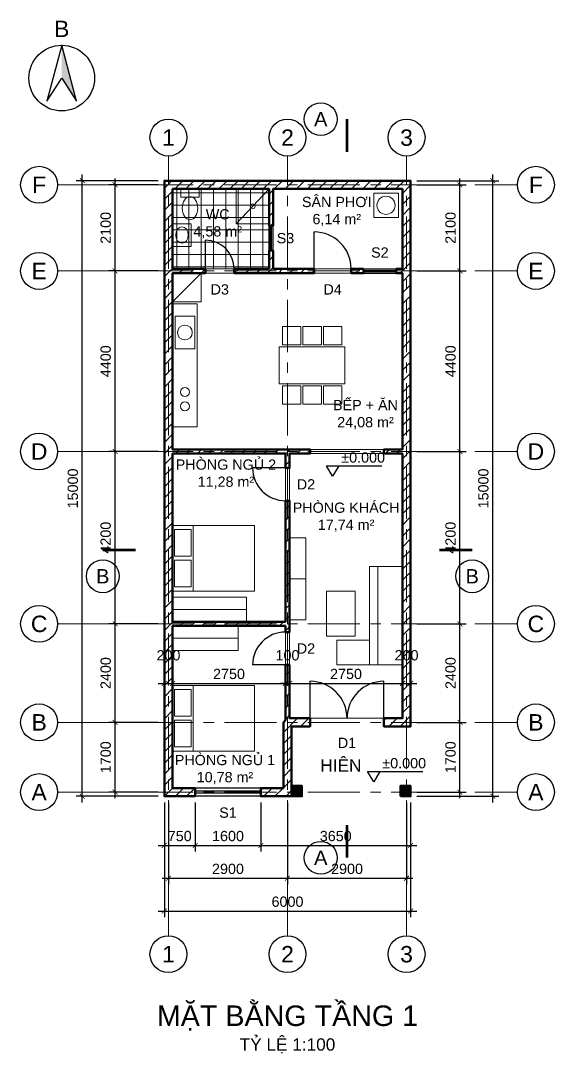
# Model space of a CAD drawing. Header units: millimetres. Extents: x -3500 to 198005, y -63125 to 18900.
# Drawn here: x -3500 to 9500, y -6266 to 18900 of the extents above; entities that cross this region are included whole.
import ezdxf
from ezdxf.enums import TextEntityAlignment as Align

# ---------------------------------------------------------------- set-up
doc = ezdxf.new("R2010")
doc.units = ezdxf.units.MM
doc.header["$LTSCALE"] = 40
doc.linetypes.add('CENTER', pattern=[50.8, 31.75, -6.35, 6.35, -6.35])
doc.linetypes.add('HIDDEN', pattern=[9.525, 6.35, -3.175])
for name, color, linetype, lineweight in [('A-ANNO-DIMS', 1, 'Continuous', 18), ('A-ANNO-ROOM', 7, 'Continuous', 25), ('A-ANNO-SYMB', 7, 'Continuous', 25), ('A-ANNO-TEXT', 7, 'Continuous', 18), ('A-DOOR', 3, 'Continuous', 25), ('A-FLOR-FIXT', 5, 'Continuous', 18), ('A-FLOR-PATT', 8, 'Continuous', 9), ('A-FURN', 8, 'Continuous', 18), ('A-GLAZ', 4, 'Continuous', 25), ('A-OPEN', 8, 'HIDDEN', 18), ('A-WALL', 7, 'Continuous', 50), ('A-WALL-PATT', 8, 'Continuous', 9), ('S-COLS', 7, 'Continuous', 50), ('S-COLS-PATT', 8, 'Continuous', 9), ('S-GRID', 1, 'CENTER', 18), ('S-GRID-IDEN', 7, 'Continuous', 25)]:
    doc.layers.add(name, color=color, linetype=linetype, lineweight=lineweight)
doc.layers.add('A-AREA', color=30, linetype='Continuous', lineweight=9, plot=False)
doc.styles.add('MCP-ARIAL', font='arial.ttf')
doc.dimstyles.new('MCP-1-100', dxfattribs={"dimscale": 100, "dimtxt": 2.5, "dimasz": 1.2, "dimexe": 1.5, "dimexo": 1.5, "dimgap": 1, "dimtad": 1, "dimdec": 0, "dimdsep": 46, "dimtxsty": 'MCP-ARIAL', "dimblk": 'ARCHTICK', "dimblk1": 'ARCHTICK', "dimblk2": 'ARCHTICK', "dimcen": 0.09, "dimdle": 1.5, "dimclrd": 256, "dimclre": 256, "dimclrt": 256, "dimadec": 0, "dimazin": 0, "dimtfac": 1, "dimtdec": 4, "dimtmove": 2, "dimatfit": 3, "dimfxl": 1, "dimtolj": 1, "dimtzin": 0, "dimarcsym": 0})

# ---------------------------------------------------------------- blocks, each defined once
blk = doc.blocks.new('_ArchTick')
at = {"color": 0, "linetype": 'ByBlock', "const_width": 0.15}
blk.add_lwpolyline([(-0.5, -0.5), (0.5, 0.5)], dxfattribs=at)
blk = doc.blocks.new('*D2')
at = {"layer": 'A-ANNO-DIMS', "lineweight": -2, "transparency": 16777216}
for p, q in [((0, -150), (0, -1350)), ((750, -150), (750, -1350)), ((-150, -1200), (900, -1200))]:
    blk.add_line(p, q, dxfattribs=at)
at = {"layer": 'Defpoints', "color": 0, "transparency": 16777216}
for p in [(0, 0), (750, 0), (750, -1200)]:
    blk.add_point(p, dxfattribs=at)
at = {"layer": 'A-ANNO-DIMS', "lineweight": -2, "transparency": 16777216, "xscale": 120, "yscale": 120, "zscale": 120, "rotation": 180}
blk.add_blockref('_ArchTick', (0, -1200), dxfattribs=at)
at = {"layer": 'A-ANNO-DIMS', "lineweight": -2, "transparency": 16777216, "xscale": 120, "yscale": 120, "zscale": 120}
blk.add_blockref('_ArchTick', (750, -1200), dxfattribs=at)
at = {"layer": 'A-ANNO-DIMS', "transparency": 16777216, "insert": (375, -972), "char_height": 250, "attachment_point": 5, "style": 'MCP-ARIAL'}
blk.add_mtext('\\A1;750', dxfattribs=at)
blk = doc.blocks.new('*D3')
at = {"layer": 'A-ANNO-DIMS', "lineweight": -2, "transparency": 16777216}
for p, q in [((750, -150), (750, -1350)), ((2350, -150), (2350, -1350)), ((600, -1200), (2500, -1200))]:
    blk.add_line(p, q, dxfattribs=at)
at = {"layer": 'Defpoints', "color": 0, "transparency": 16777216}
for p in [(750, 0), (2350, 0), (2350, -1200)]:
    blk.add_point(p, dxfattribs=at)
at = {"layer": 'A-ANNO-DIMS', "lineweight": -2, "transparency": 16777216, "xscale": 120, "yscale": 120, "zscale": 120, "rotation": 180}
blk.add_blockref('_ArchTick', (750, -1200), dxfattribs=at)
at = {"layer": 'A-ANNO-DIMS', "lineweight": -2, "transparency": 16777216, "xscale": 120, "yscale": 120, "zscale": 120}
blk.add_blockref('_ArchTick', (2350, -1200), dxfattribs=at)
at = {"layer": 'A-ANNO-DIMS', "transparency": 16777216, "insert": (1550, -972), "char_height": 250, "attachment_point": 5, "style": 'MCP-ARIAL'}
blk.add_mtext('\\A1;1600', dxfattribs=at)
blk = doc.blocks.new('*D4')
at = {"layer": 'A-ANNO-DIMS', "lineweight": -2, "transparency": 16777216}
for p, q in [((2350, -150), (2350, -1350)), ((6000, -150), (6000, -1350)), ((2200, -1200), (6150, -1200))]:
    blk.add_line(p, q, dxfattribs=at)
at = {"layer": 'Defpoints', "color": 0, "transparency": 16777216}
for p in [(2350, 0), (6000, 0), (6000, -1200)]:
    blk.add_point(p, dxfattribs=at)
at = {"layer": 'A-ANNO-DIMS', "lineweight": -2, "transparency": 16777216, "xscale": 120, "yscale": 120, "zscale": 120, "rotation": 180}
blk.add_blockref('_ArchTick', (2350, -1200), dxfattribs=at)
at = {"layer": 'A-ANNO-DIMS', "lineweight": -2, "transparency": 16777216, "xscale": 120, "yscale": 120, "zscale": 120}
blk.add_blockref('_ArchTick', (6000, -1200), dxfattribs=at)
at = {"layer": 'A-ANNO-DIMS', "transparency": 16777216, "insert": (4175, -972), "char_height": 250, "attachment_point": 5, "style": 'MCP-ARIAL'}
blk.add_mtext('\\A1;3650', dxfattribs=at)
blk = doc.blocks.new('*D5')
at = {"layer": 'A-ANNO-DIMS', "lineweight": -2, "transparency": 16777216}
for p, q in [((100, -150), (100, -2150)), ((3000, -150), (3000, -2150)), ((-50, -2000), (3150, -2000))]:
    blk.add_line(p, q, dxfattribs=at)
at = {"layer": 'Defpoints', "color": 0, "transparency": 16777216}
for p in [(100, 0), (3000, 0), (3000, -2000)]:
    blk.add_point(p, dxfattribs=at)
at = {"layer": 'A-ANNO-DIMS', "lineweight": -2, "transparency": 16777216, "xscale": 120, "yscale": 120, "zscale": 120, "rotation": 180}
blk.add_blockref('_ArchTick', (100, -2000), dxfattribs=at)
at = {"layer": 'A-ANNO-DIMS', "lineweight": -2, "transparency": 16777216, "xscale": 120, "yscale": 120, "zscale": 120}
blk.add_blockref('_ArchTick', (3000, -2000), dxfattribs=at)
at = {"layer": 'A-ANNO-DIMS', "transparency": 16777216, "insert": (1550, -1772), "char_height": 250, "attachment_point": 5, "style": 'MCP-ARIAL'}
blk.add_mtext('\\A1;2900', dxfattribs=at)
blk = doc.blocks.new('*D6')
at = {"layer": 'A-ANNO-DIMS', "lineweight": -2, "transparency": 16777216}
for p, q in [((3000, -150), (3000, -2150)), ((5900, -150), (5900, -2150)), ((2850, -2000), (6050, -2000))]:
    blk.add_line(p, q, dxfattribs=at)
at = {"layer": 'Defpoints', "color": 0, "transparency": 16777216}
for p in [(3000, 0), (5900, 0), (5900, -2000)]:
    blk.add_point(p, dxfattribs=at)
at = {"layer": 'A-ANNO-DIMS', "lineweight": -2, "transparency": 16777216, "xscale": 120, "yscale": 120, "zscale": 120, "rotation": 180}
blk.add_blockref('_ArchTick', (3000, -2000), dxfattribs=at)
at = {"layer": 'A-ANNO-DIMS', "lineweight": -2, "transparency": 16777216, "xscale": 120, "yscale": 120, "zscale": 120}
blk.add_blockref('_ArchTick', (5900, -2000), dxfattribs=at)
at = {"layer": 'A-ANNO-DIMS', "transparency": 16777216, "insert": (4450, -1772), "char_height": 250, "attachment_point": 5, "style": 'MCP-ARIAL'}
blk.add_mtext('\\A1;2900', dxfattribs=at)
blk = doc.blocks.new('*D7')
at = {"layer": 'A-ANNO-DIMS', "lineweight": -2, "transparency": 16777216}
for p, q in [((0, -150), (0, -2950)), ((6000, -150), (6000, -2950)), ((-150, -2800), (6150, -2800))]:
    blk.add_line(p, q, dxfattribs=at)
at = {"layer": 'Defpoints', "color": 0, "transparency": 16777216}
for p in [(0, 0), (6000, 0), (6000, -2800)]:
    blk.add_point(p, dxfattribs=at)
at = {"layer": 'A-ANNO-DIMS', "lineweight": -2, "transparency": 16777216, "xscale": 120, "yscale": 120, "zscale": 120, "rotation": 180}
blk.add_blockref('_ArchTick', (0, -2800), dxfattribs=at)
at = {"layer": 'A-ANNO-DIMS', "lineweight": -2, "transparency": 16777216, "xscale": 120, "yscale": 120, "zscale": 120}
blk.add_blockref('_ArchTick', (6000, -2800), dxfattribs=at)
at = {"layer": 'A-ANNO-DIMS', "transparency": 16777216, "insert": (3000, -2572), "char_height": 250, "attachment_point": 5, "style": 'MCP-ARIAL'}
blk.add_mtext('\\A1;6000', dxfattribs=at)
blk = doc.blocks.new('*D8')
at = {"layer": 'A-ANNO-DIMS', "lineweight": -2, "transparency": 16777216}
for p, q in [((-150, 1800), (-1350, 1800)), ((-1200, -50), (-1200, 1950)), ((-150, 100), (-1350, 100))]:
    blk.add_line(p, q, dxfattribs=at)
at = {"layer": 'Defpoints', "color": 0, "transparency": 16777216}
for p in [(-1200, 1800), (0, 1800), (0, 100)]:
    blk.add_point(p, dxfattribs=at)
at = {"layer": 'A-ANNO-DIMS', "lineweight": -2, "transparency": 16777216, "xscale": 120, "yscale": 120, "zscale": 120}
for p, rotation in [((-1200, 1800), 90), ((-1200, 100), 270)]:
    blk.add_blockref('_ArchTick', p, dxfattribs=dict(at, rotation=rotation))
at = {"layer": 'A-ANNO-DIMS', "transparency": 16777216, "insert": (-1428, 950), "char_height": 250, "attachment_point": 5, "rotation": 90, "style": 'MCP-ARIAL'}
blk.add_mtext('\\A1;1700', dxfattribs=at)
blk = doc.blocks.new('*D9')
at = {"layer": 'A-ANNO-DIMS', "lineweight": -2, "transparency": 16777216}
for p, q in [((-1200, 1650), (-1200, 4350)), ((-150, 4200), (-1350, 4200)), ((-150, 1800), (-1350, 1800))]:
    blk.add_line(p, q, dxfattribs=at)
at = {"layer": 'Defpoints', "color": 0, "transparency": 16777216}
for p in [(-1200, 4200), (0, 4200), (0, 1800)]:
    blk.add_point(p, dxfattribs=at)
at = {"layer": 'A-ANNO-DIMS', "lineweight": -2, "transparency": 16777216, "xscale": 120, "yscale": 120, "zscale": 120}
for p, rotation in [((-1200, 4200), 90), ((-1200, 1800), 270)]:
    blk.add_blockref('_ArchTick', p, dxfattribs=dict(at, rotation=rotation))
at = {"layer": 'A-ANNO-DIMS', "transparency": 16777216, "insert": (-1428, 3000), "char_height": 250, "attachment_point": 5, "rotation": 90, "style": 'MCP-ARIAL'}
blk.add_mtext('\\A1;2400', dxfattribs=at)
blk = doc.blocks.new('*D10')
at = {"layer": 'A-ANNO-DIMS', "lineweight": -2, "transparency": 16777216}
for p, q in [((-150, 8400), (-1350, 8400)), ((-1200, 4050), (-1200, 8550)), ((-150, 4200), (-1350, 4200))]:
    blk.add_line(p, q, dxfattribs=at)
at = {"layer": 'Defpoints', "color": 0, "transparency": 16777216}
for p in [(-1200, 8400), (0, 8400), (0, 4200)]:
    blk.add_point(p, dxfattribs=at)
at = {"layer": 'A-ANNO-DIMS', "lineweight": -2, "transparency": 16777216, "xscale": 120, "yscale": 120, "zscale": 120}
for p, rotation in [((-1200, 8400), 90), ((-1200, 4200), 270)]:
    blk.add_blockref('_ArchTick', p, dxfattribs=dict(at, rotation=rotation))
at = {"layer": 'A-ANNO-DIMS', "transparency": 16777216, "insert": (-1428, 6300), "char_height": 250, "attachment_point": 5, "rotation": 90, "style": 'MCP-ARIAL'}
blk.add_mtext('\\A1;4200', dxfattribs=at)
blk = doc.blocks.new('*D11')
at = {"layer": 'A-ANNO-DIMS', "lineweight": -2, "transparency": 16777216}
for p, q in [((-1200, 8250), (-1200, 12950)), ((-150, 12800), (-1350, 12800)), ((-150, 8400), (-1350, 8400))]:
    blk.add_line(p, q, dxfattribs=at)
at = {"layer": 'Defpoints', "color": 0, "transparency": 16777216}
for p in [(-1200, 12800), (0, 12800), (0, 8400)]:
    blk.add_point(p, dxfattribs=at)
at = {"layer": 'A-ANNO-DIMS', "lineweight": -2, "transparency": 16777216, "xscale": 120, "yscale": 120, "zscale": 120}
for p, rotation in [((-1200, 12800), 90), ((-1200, 8400), 270)]:
    blk.add_blockref('_ArchTick', p, dxfattribs=dict(at, rotation=rotation))
at = {"layer": 'A-ANNO-DIMS', "transparency": 16777216, "insert": (-1428, 10600), "char_height": 250, "attachment_point": 5, "rotation": 90, "style": 'MCP-ARIAL'}
blk.add_mtext('\\A1;4400', dxfattribs=at)
blk = doc.blocks.new('*D12')
at = {"layer": 'A-ANNO-DIMS', "lineweight": -2, "transparency": 16777216}
for p, q in [((-150, 14900), (-1350, 14900)), ((-1200, 12650), (-1200, 15050)), ((-150, 12800), (-1350, 12800))]:
    blk.add_line(p, q, dxfattribs=at)
at = {"layer": 'Defpoints', "color": 0, "transparency": 16777216}
for p in [(-1200, 14900), (0, 14900), (0, 12800)]:
    blk.add_point(p, dxfattribs=at)
at = {"layer": 'A-ANNO-DIMS', "lineweight": -2, "transparency": 16777216, "xscale": 120, "yscale": 120, "zscale": 120}
for p, rotation in [((-1200, 14900), 90), ((-1200, 12800), 270)]:
    blk.add_blockref('_ArchTick', p, dxfattribs=dict(at, rotation=rotation))
at = {"layer": 'A-ANNO-DIMS', "transparency": 16777216, "insert": (-1428, 13850), "char_height": 250, "attachment_point": 5, "rotation": 90, "style": 'MCP-ARIAL'}
blk.add_mtext('\\A1;2100', dxfattribs=at)
blk = doc.blocks.new('*D13')
at = {"layer": 'A-ANNO-DIMS', "lineweight": -2, "transparency": 16777216}
for p, q in [((-2000, -150), (-2000, 15150)), ((-150, 15000), (-2150, 15000)), ((-150, 0), (-2150, 0))]:
    blk.add_line(p, q, dxfattribs=at)
at = {"layer": 'Defpoints', "color": 0, "transparency": 16777216}
for p in [(-2000, 15000), (0, 15000), (0, 0)]:
    blk.add_point(p, dxfattribs=at)
at = {"layer": 'A-ANNO-DIMS', "lineweight": -2, "transparency": 16777216, "xscale": 120, "yscale": 120, "zscale": 120}
for p, rotation in [((-2000, 15000), 90), ((-2000, 0), 270)]:
    blk.add_blockref('_ArchTick', p, dxfattribs=dict(at, rotation=rotation))
at = {"layer": 'A-ANNO-DIMS', "transparency": 16777216, "insert": (-2228, 7500), "char_height": 250, "attachment_point": 5, "rotation": 90, "style": 'MCP-ARIAL'}
blk.add_mtext('\\A1;15000', dxfattribs=at)
blk = doc.blocks.new('*D14')
at = {"layer": 'A-ANNO-DIMS', "lineweight": -2, "transparency": 16777216}
for p, q in [((6150, 1800), (7350, 1800)), ((7200, -50), (7200, 1950)), ((6150, 100), (7350, 100))]:
    blk.add_line(p, q, dxfattribs=at)
at = {"layer": 'Defpoints', "color": 0, "transparency": 16777216}
for p in [(6000, 1800), (7200, 1800), (6000, 100)]:
    blk.add_point(p, dxfattribs=at)
at = {"layer": 'A-ANNO-DIMS', "lineweight": -2, "transparency": 16777216, "xscale": 120, "yscale": 120, "zscale": 120}
for p, rotation in [((7200, 1800), 90), ((7200, 100), 270)]:
    blk.add_blockref('_ArchTick', p, dxfattribs=dict(at, rotation=rotation))
at = {"layer": 'A-ANNO-DIMS', "transparency": 16777216, "insert": (6972, 950), "char_height": 250, "attachment_point": 5, "rotation": 90, "style": 'MCP-ARIAL'}
blk.add_mtext('\\A1;1700', dxfattribs=at)
blk = doc.blocks.new('*D15')
at = {"layer": 'A-ANNO-DIMS', "lineweight": -2, "transparency": 16777216}
for p, q in [((7200, 1650), (7200, 4350)), ((6150, 4200), (7350, 4200)), ((6150, 1800), (7350, 1800))]:
    blk.add_line(p, q, dxfattribs=at)
at = {"layer": 'Defpoints', "color": 0, "transparency": 16777216}
for p in [(6000, 4200), (7200, 4200), (6000, 1800)]:
    blk.add_point(p, dxfattribs=at)
at = {"layer": 'A-ANNO-DIMS', "lineweight": -2, "transparency": 16777216, "xscale": 120, "yscale": 120, "zscale": 120}
for p, rotation in [((7200, 4200), 90), ((7200, 1800), 270)]:
    blk.add_blockref('_ArchTick', p, dxfattribs=dict(at, rotation=rotation))
at = {"layer": 'A-ANNO-DIMS', "transparency": 16777216, "insert": (6972, 3000), "char_height": 250, "attachment_point": 5, "rotation": 90, "style": 'MCP-ARIAL'}
blk.add_mtext('\\A1;2400', dxfattribs=at)
blk = doc.blocks.new('*D16')
at = {"layer": 'A-ANNO-DIMS', "lineweight": -2, "transparency": 16777216}
for p, q in [((6150, 8400), (7350, 8400)), ((7200, 4050), (7200, 8550)), ((6150, 4200), (7350, 4200))]:
    blk.add_line(p, q, dxfattribs=at)
at = {"layer": 'Defpoints', "color": 0, "transparency": 16777216}
for p in [(6000, 8400), (7200, 8400), (6000, 4200)]:
    blk.add_point(p, dxfattribs=at)
at = {"layer": 'A-ANNO-DIMS', "lineweight": -2, "transparency": 16777216, "xscale": 120, "yscale": 120, "zscale": 120}
for p, rotation in [((7200, 8400), 90), ((7200, 4200), 270)]:
    blk.add_blockref('_ArchTick', p, dxfattribs=dict(at, rotation=rotation))
at = {"layer": 'A-ANNO-DIMS', "transparency": 16777216, "insert": (6972, 6300), "char_height": 250, "attachment_point": 5, "rotation": 90, "style": 'MCP-ARIAL'}
blk.add_mtext('\\A1;4200', dxfattribs=at)
blk = doc.blocks.new('*D17')
at = {"layer": 'A-ANNO-DIMS', "lineweight": -2, "transparency": 16777216}
for p, q in [((7200, 8250), (7200, 12950)), ((6150, 12800), (7350, 12800)), ((6150, 8400), (7350, 8400))]:
    blk.add_line(p, q, dxfattribs=at)
at = {"layer": 'Defpoints', "color": 0, "transparency": 16777216}
for p in [(6000, 12800), (7200, 12800), (6000, 8400)]:
    blk.add_point(p, dxfattribs=at)
at = {"layer": 'A-ANNO-DIMS', "lineweight": -2, "transparency": 16777216, "xscale": 120, "yscale": 120, "zscale": 120}
for p, rotation in [((7200, 12800), 90), ((7200, 8400), 270)]:
    blk.add_blockref('_ArchTick', p, dxfattribs=dict(at, rotation=rotation))
at = {"layer": 'A-ANNO-DIMS', "transparency": 16777216, "insert": (6972, 10600), "char_height": 250, "attachment_point": 5, "rotation": 90, "style": 'MCP-ARIAL'}
blk.add_mtext('\\A1;4400', dxfattribs=at)
blk = doc.blocks.new('*D18')
at = {"layer": 'A-ANNO-DIMS', "lineweight": -2, "transparency": 16777216}
for p, q in [((6150, 14900), (7350, 14900)), ((7200, 12650), (7200, 15050)), ((6150, 12800), (7350, 12800))]:
    blk.add_line(p, q, dxfattribs=at)
at = {"layer": 'Defpoints', "color": 0, "transparency": 16777216}
for p in [(6000, 14900), (7200, 14900), (6000, 12800)]:
    blk.add_point(p, dxfattribs=at)
at = {"layer": 'A-ANNO-DIMS', "lineweight": -2, "transparency": 16777216, "xscale": 120, "yscale": 120, "zscale": 120}
for p, rotation in [((7200, 14900), 90), ((7200, 12800), 270)]:
    blk.add_blockref('_ArchTick', p, dxfattribs=dict(at, rotation=rotation))
at = {"layer": 'A-ANNO-DIMS', "transparency": 16777216, "insert": (6972, 13850), "char_height": 250, "attachment_point": 5, "rotation": 90, "style": 'MCP-ARIAL'}
blk.add_mtext('\\A1;2100', dxfattribs=at)
blk = doc.blocks.new('*D19')
at = {"layer": 'A-ANNO-DIMS', "lineweight": -2, "transparency": 16777216}
for p, q in [((8000, -150), (8000, 15150)), ((6150, 15000), (8150, 15000)), ((6150, 0), (8150, 0))]:
    blk.add_line(p, q, dxfattribs=at)
at = {"layer": 'Defpoints', "color": 0, "transparency": 16777216}
for p in [(6000, 15000), (8000, 15000), (6000, 0)]:
    blk.add_point(p, dxfattribs=at)
at = {"layer": 'A-ANNO-DIMS', "lineweight": -2, "transparency": 16777216, "xscale": 120, "yscale": 120, "zscale": 120}
for p, rotation in [((8000, 15000), 90), ((8000, 0), 270)]:
    blk.add_blockref('_ArchTick', p, dxfattribs=dict(at, rotation=rotation))
at = {"layer": 'A-ANNO-DIMS', "transparency": 16777216, "insert": (7772, 7500), "char_height": 250, "attachment_point": 5, "rotation": 90, "style": 'MCP-ARIAL'}
blk.add_mtext('\\A1;15000', dxfattribs=at)
blk = doc.blocks.new('*D20')
at = {"layer": 'A-ANNO-DIMS', "lineweight": -2, "transparency": 16777216}
blk.add_line((-150, 2750), (350, 2750), dxfattribs=at)
at = {"layer": 'Defpoints', "color": 0, "transparency": 16777216}
for p in [(0, 2750), (200, 2750), (200, 2750)]:
    blk.add_point(p, dxfattribs=at)
at = {"layer": 'A-ANNO-DIMS', "lineweight": -2, "transparency": 16777216, "xscale": 120, "yscale": 120, "zscale": 120, "rotation": 180}
blk.add_blockref('_ArchTick', (0, 2750), dxfattribs=at)
at = {"layer": 'A-ANNO-DIMS', "lineweight": -2, "transparency": 16777216, "xscale": 120, "yscale": 120, "zscale": 120}
blk.add_blockref('_ArchTick', (200, 2750), dxfattribs=at)
at = {"layer": 'A-ANNO-DIMS', "transparency": 16777216, "insert": (100, 3433), "char_height": 250, "attachment_point": 5, "style": 'MCP-ARIAL'}
blk.add_mtext('\\A1;200', dxfattribs=at)
blk = doc.blocks.new('*D21')
at = {"layer": 'A-ANNO-DIMS', "lineweight": -2, "transparency": 16777216}
blk.add_line((50, 2750), (3100, 2750), dxfattribs=at)
at = {"layer": 'Defpoints', "color": 0, "transparency": 16777216}
for p in [(200, 2750), (2950, 2750), (2950, 2750)]:
    blk.add_point(p, dxfattribs=at)
at = {"layer": 'A-ANNO-DIMS', "lineweight": -2, "transparency": 16777216, "xscale": 120, "yscale": 120, "zscale": 120, "rotation": 180}
blk.add_blockref('_ArchTick', (200, 2750), dxfattribs=at)
at = {"layer": 'A-ANNO-DIMS', "lineweight": -2, "transparency": 16777216, "xscale": 120, "yscale": 120, "zscale": 120}
blk.add_blockref('_ArchTick', (2950, 2750), dxfattribs=at)
at = {"layer": 'A-ANNO-DIMS', "transparency": 16777216, "insert": (1575, 2978), "char_height": 250, "attachment_point": 5, "style": 'MCP-ARIAL'}
blk.add_mtext('\\A1;2750', dxfattribs=at)
blk = doc.blocks.new('*D22')
at = {"layer": 'A-ANNO-DIMS', "lineweight": -2, "transparency": 16777216}
for p, q in [((2950, 2750), (2830, 2750)), ((2950, 2750), (3050, 2750)), ((3050, 2750), (3170, 2750))]:
    blk.add_line(p, q, dxfattribs=at)
at = {"layer": 'Defpoints', "color": 0, "transparency": 16777216}
for p in [(2950, 2750), (3050, 2750), (3050, 2750)]:
    blk.add_point(p, dxfattribs=at)
at = {"layer": 'A-ANNO-DIMS', "lineweight": -2, "transparency": 16777216, "xscale": 120, "yscale": 120, "zscale": 120}
blk.add_blockref('_ArchTick', (2950, 2750), dxfattribs=at)
at = {"layer": 'A-ANNO-DIMS', "lineweight": -2, "transparency": 16777216, "xscale": 120, "yscale": 120, "zscale": 120, "rotation": 180}
blk.add_blockref('_ArchTick', (3050, 2750), dxfattribs=at)
at = {"layer": 'A-ANNO-DIMS', "transparency": 16777216, "insert": (3000, 3433), "char_height": 250, "attachment_point": 5, "style": 'MCP-ARIAL'}
blk.add_mtext('\\A1;100', dxfattribs=at)
blk = doc.blocks.new('*D23')
at = {"layer": 'A-ANNO-DIMS', "lineweight": -2, "transparency": 16777216}
blk.add_line((2900, 2750), (5950, 2750), dxfattribs=at)
at = {"layer": 'Defpoints', "color": 0, "transparency": 16777216}
for p in [(3050, 2750), (5800, 2750), (5800, 2750)]:
    blk.add_point(p, dxfattribs=at)
at = {"layer": 'A-ANNO-DIMS', "lineweight": -2, "transparency": 16777216, "xscale": 120, "yscale": 120, "zscale": 120, "rotation": 180}
blk.add_blockref('_ArchTick', (3050, 2750), dxfattribs=at)
at = {"layer": 'A-ANNO-DIMS', "lineweight": -2, "transparency": 16777216, "xscale": 120, "yscale": 120, "zscale": 120}
blk.add_blockref('_ArchTick', (5800, 2750), dxfattribs=at)
at = {"layer": 'A-ANNO-DIMS', "transparency": 16777216, "insert": (4425, 2978), "char_height": 250, "attachment_point": 5, "style": 'MCP-ARIAL'}
blk.add_mtext('\\A1;2750', dxfattribs=at)
blk = doc.blocks.new('*D24')
at = {"layer": 'A-ANNO-DIMS', "lineweight": -2, "transparency": 16777216}
blk.add_line((5650, 2750), (6150, 2750), dxfattribs=at)
at = {"layer": 'Defpoints', "color": 0, "transparency": 16777216}
for p in [(5800, 2750), (6000, 2750), (6000, 2750)]:
    blk.add_point(p, dxfattribs=at)
at = {"layer": 'A-ANNO-DIMS', "lineweight": -2, "transparency": 16777216, "xscale": 120, "yscale": 120, "zscale": 120, "rotation": 180}
blk.add_blockref('_ArchTick', (5800, 2750), dxfattribs=at)
at = {"layer": 'A-ANNO-DIMS', "lineweight": -2, "transparency": 16777216, "xscale": 120, "yscale": 120, "zscale": 120}
blk.add_blockref('_ArchTick', (6000, 2750), dxfattribs=at)
at = {"layer": 'A-ANNO-DIMS', "transparency": 16777216, "insert": (5900, 3433), "char_height": 250, "attachment_point": 5, "style": 'MCP-ARIAL'}
blk.add_mtext('\\A1;200', dxfattribs=at)

msp = doc.modelspace()

# ---------------------------------------------------------------- hatches: boundary and pattern name
at = {"layer": 'A-ANNO-SYMB'}
msp.add_hatch(color=256, dxfattribs=at).paths.add_polyline_path([(-2500, 18300), (-2500, 17500), (-2140, 16940)], flags=16)
at = {"layer": 'A-FLOR-PATT'}
h = msp.add_hatch(dxfattribs=at)
h.set_pattern_fill('NET', color=256, scale=94.5, style=0)
h.paths.add_polyline_path([(200, 14800), (2550, 14800), (2550, 12850), (200, 12850)], flags=16)
at = {"layer": 'A-WALL-PATT'}
h = msp.add_hatch(dxfattribs=at)
h.set_pattern_fill('ANSI31', color=256, scale=60, style=0)
h.paths.add_polyline_path([(3050, 3200), (2950, 3200), (2950, 1850), (2900, 1800), (2900, 200), (2350, 200), (2350, 0), (3100, 0), (3100, 1700), (3550, 1700), (3550, 1900), (3050, 1900)], flags=16)
h.paths.add_polyline_path([(4850, 12750), (4850, 12850), (4550, 12850), (4550, 12750)], flags=16)
h.paths.add_polyline_path([(2650, 13300), (2550, 13300), (2550, 12850), (1700, 12850), (1700, 12750), (3650, 12750), (3650, 12850), (2650, 12850)], flags=16)
h.paths.add_polyline_path([(2550, 13900), (2650, 13900), (2650, 14800), (5800, 14800), (5800, 12850), (5650, 12850), (5650, 12750), (5800, 12750), (5800, 8450), (5350, 8450), (5350, 8350), (5800, 8350), (5800, 1900), (5350, 1900), (5350, 1700), (6000, 1700), (6000, 15000), (0, 15000), (0, 0), (750, 0), (750, 200), (200, 200), (200, 4150), (2950, 4150), (2950, 4000), (3050, 4000), (3050, 7200), (2950, 7200), (2950, 4250), (200, 4250), (200, 8350), (2950, 8350), (2950, 8000), (3050, 8000), (3050, 8350), (3550, 8350), (3550, 8450), (200, 8450), (200, 12750), (1000, 12750), (1000, 12850), (200, 12850), (200, 14800), (2550, 14800)], flags=16)
at = {"layer": 'S-COLS-PATT'}
for points in [[(3100, 0), (3350, 0), (3350, 250), (3100, 250)], [(5750, 0), (6000, 0), (6000, 250), (5750, 250)]]:
    msp.add_hatch(color=256, dxfattribs=at).paths.add_polyline_path(points, flags=16)

# ---------------------------------------------------------------- linework, layer by layer
at = {"layer": 'A-ANNO-SYMB'}
for p, q in [((3950, 8055), (5300, 8055)), ((4950, 605), (6300, 605))]:
    msp.add_line(p, q, dxfattribs=at)
for points in [[(-2500, 18300), (-2860, 16940), (-2500, 17500), (-2140, 16940)], [(4100, 7800), (3950, 8055), (4250, 8055)], [(5100, 350), (4950, 605), (5250, 605)]]:
    msp.add_lwpolyline(points, close=True, dxfattribs=at)
at = {"layer": 'A-ANNO-SYMB', "const_width": 70}
for points in [[(4450, 15700), (4450, 16500)], [(-1500, 6000), (-700, 6000)], [(6700, 6000), (7500, 6000)], [(4450, -1500), (4450, -700)]]:
    msp.add_lwpolyline(points, dxfattribs=at)
at = {"layer": 'A-ANNO-SYMB'}
for centre, radius in [((-2500, 17500), 800), ((3810, 16500), 400), ((-1500, 5360), 400), ((7500, 5360), 400), ((3810, -1500), 400)]:
    msp.add_circle(centre, radius, dxfattribs=at)
at = {"layer": 'A-AREA'}
for points in [[(200, 14800), (2550, 14800), (2550, 12850), (200, 12850)], [(5800, 14800), (5800, 12850), (2650, 12850), (2650, 14800)], [(5800, 12750), (5800, 8450), (200, 8450), (200, 12750)], [(2950, 8350), (2950, 4250), (200, 4250), (200, 8350)], [(5800, 1900), (3050, 1900), (3050, 8350), (5800, 8350)], [(200, 200), (200, 4150), (2950, 4150), (2950, 1850), (2900, 1800), (2900, 200)]]:
    msp.add_lwpolyline(points, close=True, dxfattribs=at)
at = {"layer": 'A-DOOR'}
for p, q in [((3650, 12850), (3650, 13750)), ((1000, 12850), (1000, 13550)), ((2950, 8000), (2150, 8000)), ((2950, 3200), (2150, 3200)), ((3550, 1900), (3550, 2800)), ((5350, 1900), (5350, 2800))]:
    msp.add_line(p, q, dxfattribs=at)
for centre, radius, start, end in [((3650, 12850), 900, 0, 90), ((1000, 12850), 700, 360, 90), ((2950, 8000), 800, 180, 270), ((2950, 3200), 800, 90, 180), ((3550, 1900), 900, 0, 90), ((5350, 1900), 900, 90, 180)]:
    msp.add_arc(centre, radius, start, end, dxfattribs=at)
at = {"layer": 'A-FLOR-FIXT'}
msp.add_line((1750, 13950), (2550, 14800), dxfattribs=at)
for points in [[(400, 14600), (850, 14600), (850, 14800), (400, 14800)], [(1750, 13950), (2550, 13950), (2550, 14800), (1750, 14800)], [(5100, 14100), (5700, 14100), (5700, 14700), (5100, 14700)], [(200, 13400), (650, 13400), (650, 13950), (200, 13950)]]:
    msp.add_lwpolyline(points, close=True, dxfattribs=at)
for centre, radius in [((5400, 14400), 220), ((2150, 14375), 60), ((500, 11300), 180), ((500, 9850), 110), ((500, 9500), 110)]:
    msp.add_circle(centre, radius, dxfattribs=at)
for centre, major_axis, ratio in [((625, 14330), (0, 280), 0.68), ((430, 13675), (0, 200), 0.75)]:
    msp.add_ellipse(centre, major_axis=major_axis, ratio=ratio, dxfattribs=at)
at = {"layer": 'A-FURN'}
for p, q in [((200, 12050), (900, 12750)), ((700, 5000), (700, 6600)), ((5200, 3200), (5200, 5600)), ((3050, 5300), (3450, 5300)), ((200, 4550), (2000, 4550)), ((200, 3850), (1800, 3850)), ((700, 1100), (700, 2700))]:
    msp.add_line(p, q, dxfattribs=at)
for points in [[(200, 12050), (900, 12050), (900, 12750), (200, 12750)], [(200, 9000), (800, 9000), (800, 12000), (200, 12000)], [(260, 10900), (740, 10900), (740, 11700), (260, 11700)], [(2875, 11000), (3325, 11000), (3325, 11450), (2875, 11450)], [(3375, 11000), (3825, 11000), (3825, 11450), (3375, 11450)], [(3875, 11000), (4325, 11000), (4325, 11450), (3875, 11450)], [(2800, 10050), (4400, 10050), (4400, 10950), (2800, 10950)], [(2875, 9550), (3325, 9550), (3325, 10000), (2875, 10000)], [(3375, 9550), (3825, 9550), (3825, 10000), (3375, 10000)], [(3875, 9550), (4325, 9550), (4325, 10000), (3875, 10000)], [(200, 5000), (2200, 5000), (2200, 6600), (200, 6600)], [(250, 5850), (650, 5850), (650, 6500), (250, 6500)], [(3050, 4300), (3450, 4300), (3450, 6300), (3050, 6300)], [(250, 5100), (650, 5100), (650, 5750), (250, 5750)], [(5000, 3200), (5800, 3200), (5800, 5600), (5000, 5600)], [(200, 4250), (2000, 4250), (2000, 4850), (200, 4850)], [(3950, 3900), (4650, 3900), (4650, 5000), (3950, 5000)], [(200, 3550), (1800, 3550), (1800, 4150), (200, 4150)], [(4200, 3200), (5000, 3200), (5000, 3800), (4200, 3800)], [(200, 1100), (2200, 1100), (2200, 2700), (200, 2700)], [(250, 1950), (650, 1950), (650, 2600), (250, 2600)], [(250, 1200), (650, 1200), (650, 1850), (250, 1850)]]:
    msp.add_lwpolyline(points, close=True, dxfattribs=at)
at = {"layer": 'A-GLAZ'}
for p, q in [((2550, 13300), (2550, 13900)), ((2587.5, 13300), (2587.5, 13900)), ((2612.5, 13300), (2612.5, 13900)), ((2650, 13300), (2650, 13900)), ((4850, 12850), (5650, 12850)), ((4850, 12812.5), (5650, 12812.5)), ((4850, 12787.5), (5650, 12787.5)), ((4850, 12750), (5650, 12750)), ((2350, 200), (750, 200)), ((2350, 125), (750, 125)), ((2350, 75), (750, 75)), ((2350, 0), (750, 0))]:
    msp.add_line(p, q, dxfattribs=at)
at = {"layer": 'A-OPEN'}
for p, q in [((3550, 8450), (5350, 8450)), ((3550, 8350), (5350, 8350))]:
    msp.add_line(p, q, dxfattribs=at)
at = {"layer": 'A-WALL'}
for points in [[(2550, 13900), (2650, 13900), (2650, 14800), (5800, 14800), (5800, 12850), (5650, 12850), (5650, 12750), (5800, 12750), (5800, 8450), (5350, 8450), (5350, 8350), (5800, 8350), (5800, 1900), (5350, 1900), (5350, 1700), (6000, 1700), (6000, 15000), (0, 15000), (0, 0), (750, 0), (750, 200), (200, 200), (200, 4150), (2950, 4150), (2950, 4000), (3050, 4000), (3050, 7200), (2950, 7200), (2950, 4250), (200, 4250), (200, 8350), (2950, 8350), (2950, 8000), (3050, 8000), (3050, 8350), (3550, 8350), (3550, 8450), (200, 8450), (200, 12750), (1000, 12750), (1000, 12850), (200, 12850), (200, 14800), (2550, 14800)], [(2650, 13300), (2550, 13300), (2550, 12850), (1700, 12850), (1700, 12750), (3650, 12750), (3650, 12850), (2650, 12850)], [(4850, 12750), (4850, 12850), (4550, 12850), (4550, 12750)], [(3050, 3200), (2950, 3200), (2950, 1850), (2900, 1800), (2900, 200), (2350, 200), (2350, 0), (3100, 0), (3100, 1700), (3550, 1700), (3550, 1900), (3050, 1900)]]:
    msp.add_lwpolyline(points, close=True, dxfattribs=at)
at = {"layer": 'S-COLS'}
for points in [[(3100, 0), (3350, 0), (3350, 250), (3100, 250)], [(5750, 0), (6000, 0), (6000, 250), (5750, 250)]]:
    msp.add_lwpolyline(points, close=True, dxfattribs=at)
at = {"layer": 'S-GRID'}
for p, q in [((100, -3400), (100, 15600)), ((3000, -3400), (3000, 15600)), ((5900, -3400), (5900, 15600)), ((-2600, 14900), (8600, 14900)), ((-2600, 12800), (8600, 12800)), ((-2600, 8400), (8600, 8400)), ((-2600, 4200), (8600, 4200)), ((-2600, 1800), (8600, 1800)), ((-2600, 100), (8600, 100))]:
    msp.add_line(p, q, dxfattribs=at)
at = {"layer": 'S-GRID-IDEN'}
for centre in [(100, 16050), (3000, 16050), (5900, 16050), (-3050, 14900), (9050, 14900), (-3050, 12800), (9050, 12800), (-3050, 8400), (9050, 8400), (-3050, 4200), (9050, 4200), (-3050, 1800), (9050, 1800), (-3050, 100), (9050, 100), (100, -3850), (3000, -3850), (5900, -3850)]:
    msp.add_circle(centre, 450, dxfattribs=at)

# ---------------------------------------------------------------- texts
at = {"layer": 'A-ANNO-ROOM', "char_height": 250, "attachment_point": 5, "style": 'MCP-ARIAL'}
for s, insert in [('SÂN PHƠI\\P6,14 m²', (4200, 14250)), ('WC\\P4,58 m²', (1300, 13950)), ('BẾP + ĂN\\P24,08 m²', (4900, 9300)), ('PHÒNG NGỦ 2\\P11,28 m²', (1499.864, 7850)), ('PHÒNG KHÁCH\\P17,74 m²', (4427.405, 6800)), ('PHÒNG NGỦ 1\\P10,78 m²', (1477.012, 650))]:
    msp.add_mtext(s, dxfattribs=dict(at, insert=insert))
at = {"layer": 'A-ANNO-SYMB', "style": 'MCP-ARIAL'}
for s, height, p in [('B', 400, (-2500, 18700)), ('A', 350, (3810, 16500)), ('B', 350, (-1500, 5360)), ('B', 350, (7500, 5360)), ('A', 350, (3810, -1500))]:
    msp.add_text(s, height=height, dxfattribs=at).set_placement(p, align=Align.MIDDLE_CENTER)
for p in [(4310, 8130), (5310, 680)]:
    msp.add_text('±0.000', height=250, dxfattribs=at).set_placement(p)
at = {"layer": 'A-ANNO-TEXT', "style": 'MCP-ARIAL'}
for s, height, p in [('S3', 250, (2950, 13600)), ('S2', 250, (5250, 13250)), ('D3', 250, (1350, 12350)), ('D4', 250, (4100, 12350)), ('D2', 250, (3450, 7600)), ('D2', 250, (3450, 3600)), ('D1', 250, (4450, 1300)), ('HIÊN', 300, (4300, 750)), ('S1', 250, (1550, -400))]:
    msp.add_text(s, height=height, dxfattribs=at).set_placement(p, align=Align.MIDDLE_CENTER)
for s, height, p in [('MẶT BẰNG TẦNG 1', 500, (3000, -5600)), ('TỶ LỆ 1:100', 300, (3000, -6200))]:
    msp.add_text(s, height=height, dxfattribs=at).set_placement(p, align=Align.CENTER)
at = {"layer": 'S-GRID-IDEN', "style": 'MCP-ARIAL'}
for s, p in [('1', (100, 16050)), ('2', (3000, 16050)), ('3', (5900, 16050)), ('F', (-3050, 14900)), ('F', (9050, 14900)), ('E', (-3050, 12800)), ('E', (9050, 12800)), ('D', (-3050, 8400)), ('D', (9050, 8400)), ('C', (-3050, 4200)), ('C', (9050, 4200)), ('B', (-3050, 1800)), ('B', (9050, 1800)), ('A', (-3050, 100)), ('A', (9050, 100)), ('1', (100, -3850)), ('2', (3000, -3850)), ('3', (5900, -3850))]:
    msp.add_text(s, height=400, dxfattribs=at).set_placement(p, align=Align.MIDDLE_CENTER)

# ---------------------------------------------------------------- dimensions: what is measured, and where the dimension line sits
at = {"layer": 'A-ANNO-DIMS'}
for base, p1, p2, picture, middle in [((-2000, 15000), (0, 0), (0, 15000), '*D13', (-2227.643, 7500)), ((8000, 15000), (6000, 0), (6000, 15000), '*D19', (7772.357, 7500)), ((-1200, 14900), (0, 12800), (0, 14900), '*D12', (-1427.643, 13850)), ((7200, 14900), (6000, 12800), (6000, 14900), '*D18', (6972.357, 13850)), ((-1200, 12800), (0, 8400), (0, 12800), '*D11', (-1427.643, 10600)), ((7200, 12800), (6000, 8400), (6000, 12800), '*D17', (6972.357, 10600)), ((-1200, 8400), (0, 4200), (0, 8400), '*D10', (-1427.643, 6300)), ((7200, 8400), (6000, 4200), (6000, 8400), '*D16', (6972.357, 6300)), ((-1200, 4200), (0, 1800), (0, 4200), '*D9', (-1427.643, 3000)), ((7200, 4200), (6000, 1800), (6000, 4200), '*D15', (6972.357, 3000)), ((-1200, 1800), (0, 100), (0, 1800), '*D8', (-1427.643, 950)), ((7200, 1800), (6000, 100), (6000, 1800), '*D14', (6972.357, 950))]:
    dim = msp.add_linear_dim(base=base, p1=p1, p2=p2, angle=90, dimstyle='MCP-1-100', dxfattribs=at)
    dim.commit()
    dim.dimension.update_dxf_attribs({"geometry": picture, "text_midpoint": middle})
for base, p1, p2, picture, middle in [((200, 2750), (0, 2750), (200, 2750), '*D20', (100, 3432.93)), ((3050, 2750), (2950, 2750), (3050, 2750), '*D22', (3000, 3432.93)), ((6000, 2750), (5800, 2750), (6000, 2750), '*D24', (5900, 3432.93)), ((2950, 2750), (200, 2750), (2950, 2750), '*D21', (1575, 2977.643)), ((5800, 2750), (3050, 2750), (5800, 2750), '*D23', (4425, 2977.643)), ((750, -1200), (0, 0), (750, 0), '*D2', (375, -972.357)), ((6000, -2800), (0, 0), (6000, 0), '*D7', (3000, -2572.357)), ((3000, -2000), (100, 0), (3000, 0), '*D5', (1550, -1772.357)), ((2350, -1200), (750, 0), (2350, 0), '*D3', (1550, -972.357)), ((6000, -1200), (2350, 0), (6000, 0), '*D4', (4175, -972.271)), ((5900, -2000), (3000, 0), (5900, 0), '*D6', (4450, -1772.357))]:
    dim = msp.add_linear_dim(base=base, p1=p1, p2=p2, dimstyle='MCP-1-100', dxfattribs=at)
    dim.commit()
    dim.dimension.update_dxf_attribs({"geometry": picture, "text_midpoint": middle})

doc.saveas('drawing.dxf')
